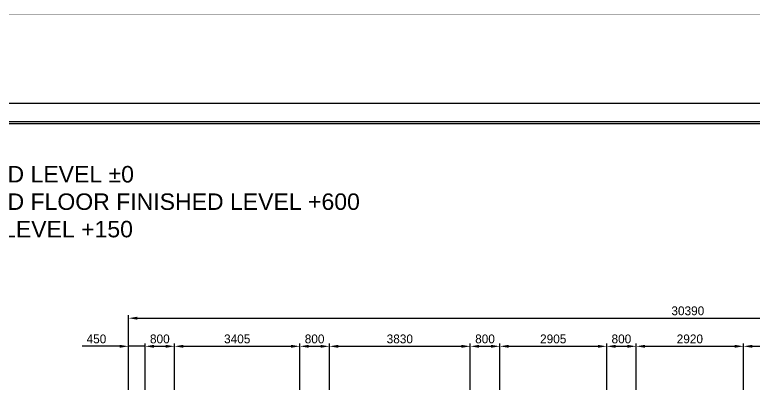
# Model space of a CAD drawing. Header units: millimetres. Extents: x -5 to 1510635, y -6 to 71285.
# Drawn here: x 708807 to 728895, y 37480 to 47525 of the extents above; entities that cross this region are included whole.
import ezdxf

# ---------------------------------------------------------------- set-up
doc = ezdxf.new("R2010")
doc.units = ezdxf.units.MM
doc.header["$LTSCALE"] = 1000
for name, color, linetype in [('MP-2', 42, 'Continuous'), ('MP-7', 7, 'Continuous'), ('MP-8', 8, 'Continuous')]:
    doc.layers.add(name, color=color, linetype=linetype)
doc.styles.add('H', font='arial.ttf')
doc.dimstyles.new('MPS2', dxfattribs={"dimscale": 100, "dimtxt": 3, "dimasz": 3, "dimexe": 1, "dimexo": 1, "dimgap": 1, "dimtad": 1, "dimzin": 12, "dimdsep": 46, "dimtxsty": 'Standard', "dimcen": 1, "dimclrd": 1, "dimclre": 1, "dimclrt": 7, "dimazin": 2, "dimtfac": 1, "dimtmove": 0, "dimatfit": 3, "dimfxl": 1, "dimarcsym": 0})

# ---------------------------------------------------------------- blocks, each defined once
blk = doc.blocks.new('*D323')
at = {"layer": 'DEFPOINTS', "color": 0, "linetype": 'ByBlock', "transparency": 16777216}
for p in [(712347.1178145017, 38510.49782430578), (711897.1178145017, 32644.3531070475, -4.082199666857196e-08), (712347.1178145017, 32644.3531070475, -4.082199666857196e-08)]:
    blk.add_point(p, dxfattribs=at)
at = {"layer": 'MP-8', "color": 1, "linetype": 'ByBlock', "lineweight": -2, "transparency": 16777216}
for p, q in [((711897.1178145017, 32724.3531070475), (711897.1178145017, 38590.49782430578)), ((712347.1178145017, 32724.3531070475), (712347.1178145017, 38590.49782430578)), ((711657.1178145017, 38510.49782430578), (710633.1178145017, 38510.49782430578)), ((712347.1178145017, 38510.49782430578), (711897.1178145017, 38510.49782430578)), ((712587.1178145017, 38510.49782430578), (712827.1178145017, 38510.49782430578))]:
    blk.add_line(p, q, dxfattribs=at)
at = {"layer": 'MP-8', "color": 1, "linetype": 'ByBlock', "transparency": 16777216}
for points in [[(711657.1178145017, 38550.49782430578), (711657.1178145017, 38470.49782430578), (711897.1178145017, 38510.49782430578)], [(712587.1178145017, 38550.49782430578), (712587.1178145017, 38470.49782430578), (712347.1178145017, 38510.49782430578)]]:
    blk.add_solid(points, dxfattribs=at)
at = {"layer": 'MP-8', "color": 7, "linetype": 'ByBlock', "transparency": 16777216, "insert": (711025.1178145017, 38710.49782430578), "char_height": 240, "attachment_point": 5}
blk.add_mtext('450', dxfattribs=at)
blk = doc.blocks.new('*D324')
at = {"layer": 'DEFPOINTS', "color": 0, "linetype": 'ByBlock', "transparency": 16777216}
for p in [(713147.1178145017, 38510.49782430578), (712347.1178145017, 32644.3531070475, -4.082199666857196e-08), (713147.1178145017, 32644.3531070475)]:
    blk.add_point(p, dxfattribs=at)
at = {"layer": 'MP-8', "color": 1, "linetype": 'ByBlock', "lineweight": -2, "transparency": 16777216}
for p, q in [((712347.1178145017, 32724.3531070475), (712347.1178145017, 38590.49782430578)), ((713147.1178145017, 32724.3531070475), (713147.1178145017, 38590.49782430578)), ((712587.1178145017, 38510.49782430578), (712907.1178145017, 38510.49782430578))]:
    blk.add_line(p, q, dxfattribs=at)
at = {"layer": 'MP-8', "color": 1, "linetype": 'ByBlock', "transparency": 16777216}
for points in [[(712587.1178145017, 38550.49782430578), (712587.1178145017, 38470.49782430578), (712347.1178145017, 38510.49782430578)], [(712907.1178145017, 38550.49782430578), (712907.1178145017, 38470.49782430578), (713147.1178145017, 38510.49782430578)]]:
    blk.add_solid(points, dxfattribs=at)
at = {"layer": 'MP-8', "color": 7, "linetype": 'ByBlock', "transparency": 16777216, "insert": (712747.1178145017, 38710.49782430578), "char_height": 240, "attachment_point": 5}
blk.add_mtext('800', dxfattribs=at)
blk = doc.blocks.new('*D325')
at = {"layer": 'DEFPOINTS', "color": 0, "linetype": 'ByBlock', "transparency": 16777216}
for p in [(716552.2417223202, 38510.49782430578), (713147.1178145017, 32644.3531070475), (716552.2417223202, 32644.3531070475)]:
    blk.add_point(p, dxfattribs=at)
at = {"layer": 'MP-8', "color": 1, "linetype": 'ByBlock', "lineweight": -2, "transparency": 16777216}
for p, q in [((713147.1178145017, 32724.3531070475), (713147.1178145017, 38590.49782430578)), ((716552.2417223202, 32724.3531070475), (716552.2417223202, 38590.49782430578)), ((713387.1178145017, 38510.49782430578), (716312.2417223202, 38510.49782430578))]:
    blk.add_line(p, q, dxfattribs=at)
at = {"layer": 'MP-8', "color": 1, "linetype": 'ByBlock', "transparency": 16777216}
for points in [[(713387.1178145017, 38550.49782430578), (713387.1178145017, 38470.49782430578), (713147.1178145017, 38510.49782430578)], [(716312.2417223202, 38550.49782430578), (716312.2417223202, 38470.49782430578), (716552.2417223202, 38510.49782430578)]]:
    blk.add_solid(points, dxfattribs=at)
at = {"layer": 'MP-8', "color": 7, "linetype": 'ByBlock', "transparency": 16777216, "insert": (714849.679768411, 38710.49782430578), "char_height": 240, "attachment_point": 5}
blk.add_mtext('3405', dxfattribs=at)
blk = doc.blocks.new('*D326')
at = {"layer": 'DEFPOINTS', "color": 0, "linetype": 'ByBlock', "transparency": 16777216}
for p in [(717352.2417223202, 38510.49782430578), (716552.2417223202, 32644.3531070475), (717352.2417223202, 32644.3531070475, -4.082199666935801e-08)]:
    blk.add_point(p, dxfattribs=at)
at = {"layer": 'MP-8', "color": 1, "linetype": 'ByBlock', "lineweight": -2, "transparency": 16777216}
for p, q in [((716552.2417223202, 32724.3531070475), (716552.2417223202, 38590.49782430578)), ((717352.2417223202, 32724.3531070475), (717352.2417223202, 38590.49782430578)), ((716792.2417223202, 38510.49782430578), (717112.2417223202, 38510.49782430578))]:
    blk.add_line(p, q, dxfattribs=at)
at = {"layer": 'MP-8', "color": 1, "linetype": 'ByBlock', "transparency": 16777216}
for points in [[(716792.2417223202, 38550.49782430578), (716792.2417223202, 38470.49782430578), (716552.2417223202, 38510.49782430578)], [(717112.2417223202, 38550.49782430578), (717112.2417223202, 38470.49782430578), (717352.2417223202, 38510.49782430578)]]:
    blk.add_solid(points, dxfattribs=at)
at = {"layer": 'MP-8', "color": 7, "linetype": 'ByBlock', "transparency": 16777216, "insert": (716952.2417223202, 38710.49782430578), "char_height": 240, "attachment_point": 5}
blk.add_mtext('800', dxfattribs=at)
blk = doc.blocks.new('*D327')
at = {"layer": 'DEFPOINTS', "color": 0, "linetype": 'ByBlock', "transparency": 16777216}
for p in [(721181.9597115102, 38510.49782430578), (717352.2417223202, 32644.3531070475, -4.082199666935801e-08), (721181.9597115102, 32644.3531070475)]:
    blk.add_point(p, dxfattribs=at)
at = {"layer": 'MP-8', "color": 1, "linetype": 'ByBlock', "lineweight": -2, "transparency": 16777216}
for p, q in [((717352.2417223202, 32724.3531070475), (717352.2417223202, 38590.49782430578)), ((721181.9597115102, 32724.3531070475), (721181.9597115102, 38590.49782430578)), ((717592.2417223202, 38510.49782430578), (720941.9597115102, 38510.49782430578))]:
    blk.add_line(p, q, dxfattribs=at)
at = {"layer": 'MP-8', "color": 1, "linetype": 'ByBlock', "transparency": 16777216}
for points in [[(717592.2417223202, 38550.49782430578), (717592.2417223202, 38470.49782430578), (717352.2417223202, 38510.49782430578)], [(720941.9597115102, 38550.49782430578), (720941.9597115102, 38470.49782430578), (721181.9597115102, 38510.49782430578)]]:
    blk.add_solid(points, dxfattribs=at)
at = {"layer": 'MP-8', "color": 7, "linetype": 'ByBlock', "transparency": 16777216, "insert": (719267.1007169152, 38710.49782430578), "char_height": 240, "attachment_point": 5}
blk.add_mtext('3830', dxfattribs=at)
blk = doc.blocks.new('*D328')
at = {"layer": 'DEFPOINTS', "color": 0, "linetype": 'ByBlock', "transparency": 16777216}
for p in [(721981.9597115102, 38510.49782430578), (721181.9597115102, 32644.3531070475), (721981.9597115102, 32644.3531070475)]:
    blk.add_point(p, dxfattribs=at)
at = {"layer": 'MP-8', "color": 1, "linetype": 'ByBlock', "lineweight": -2, "transparency": 16777216}
for p, q in [((721181.9597115102, 32724.3531070475), (721181.9597115102, 38590.49782430578)), ((721981.9597115102, 32724.3531070475), (721981.9597115102, 38590.49782430578)), ((721421.9597115102, 38510.49782430578), (721741.9597115102, 38510.49782430578))]:
    blk.add_line(p, q, dxfattribs=at)
at = {"layer": 'MP-8', "color": 1, "linetype": 'ByBlock', "transparency": 16777216}
for points in [[(721421.9597115102, 38550.49782430578), (721421.9597115102, 38470.49782430578), (721181.9597115102, 38510.49782430578)], [(721741.9597115102, 38550.49782430578), (721741.9597115102, 38470.49782430578), (721981.9597115102, 38510.49782430578)]]:
    blk.add_solid(points, dxfattribs=at)
at = {"layer": 'MP-8', "color": 7, "linetype": 'ByBlock', "transparency": 16777216, "insert": (721581.9597115102, 38710.49782430578), "char_height": 240, "attachment_point": 5}
blk.add_mtext('800', dxfattribs=at)
blk = doc.blocks.new('*D329')
at = {"layer": 'DEFPOINTS', "color": 0, "linetype": 'ByBlock', "transparency": 16777216}
for p in [(724886.9597115107, 38510.49782430578), (721981.9597115102, 32644.3531070475), (724886.9597115107, 32644.3531070475)]:
    blk.add_point(p, dxfattribs=at)
at = {"layer": 'MP-8', "color": 1, "linetype": 'ByBlock', "lineweight": -2, "transparency": 16777216}
for p, q in [((721981.9597115102, 32724.3531070475), (721981.9597115102, 38590.49782430578)), ((724886.9597115107, 32724.3531070475), (724886.9597115107, 38590.49782430578)), ((722221.9597115102, 38510.49782430578), (724646.9597115107, 38510.49782430578))]:
    blk.add_line(p, q, dxfattribs=at)
at = {"layer": 'MP-8', "color": 1, "linetype": 'ByBlock', "transparency": 16777216}
for points in [[(722221.9597115102, 38550.49782430578), (722221.9597115102, 38470.49782430578), (721981.9597115102, 38510.49782430578)], [(724646.9597115107, 38550.49782430578), (724646.9597115107, 38470.49782430578), (724886.9597115107, 38510.49782430578)]]:
    blk.add_solid(points, dxfattribs=at)
at = {"layer": 'MP-8', "color": 7, "linetype": 'ByBlock', "transparency": 16777216, "insert": (723434.4597115105, 38710.49782430578), "char_height": 240, "attachment_point": 5}
blk.add_mtext('2905', dxfattribs=at)
blk = doc.blocks.new('*D330')
at = {"layer": 'DEFPOINTS', "color": 0, "linetype": 'ByBlock', "transparency": 16777216}
for p in [(725686.9597115107, 38510.49782430578), (724886.9597115107, 32644.3531070475), (725686.9597115107, 32644.3531070475, -5.25193965132703e-08)]:
    blk.add_point(p, dxfattribs=at)
at = {"layer": 'MP-8', "color": 1, "linetype": 'ByBlock', "lineweight": -2, "transparency": 16777216}
for p, q in [((724886.9597115107, 32724.3531070475), (724886.9597115107, 38590.49782430578)), ((725686.9597115107, 32724.3531070475), (725686.9597115107, 38590.49782430578)), ((725126.9597115107, 38510.49782430578), (725446.9597115107, 38510.49782430578))]:
    blk.add_line(p, q, dxfattribs=at)
at = {"layer": 'MP-8', "color": 1, "linetype": 'ByBlock', "transparency": 16777216}
for points in [[(725126.9597115107, 38550.49782430578), (725126.9597115107, 38470.49782430578), (724886.9597115107, 38510.49782430578)], [(725446.9597115107, 38550.49782430578), (725446.9597115107, 38470.49782430578), (725686.9597115107, 38510.49782430578)]]:
    blk.add_solid(points, dxfattribs=at)
at = {"layer": 'MP-8', "color": 7, "linetype": 'ByBlock', "transparency": 16777216, "insert": (725286.9597115107, 38710.49782430578), "char_height": 240, "attachment_point": 5}
blk.add_mtext('800', dxfattribs=at)
blk = doc.blocks.new('*D331')
at = {"layer": 'DEFPOINTS', "color": 0, "linetype": 'ByBlock', "transparency": 16777216}
for p in [(728606.9429447101, 38510.49782430578), (728606.9429447101, 37199.6542346559), (725686.9597115107, 32644.3531070475, -5.25193965132703e-08)]:
    blk.add_point(p, dxfattribs=at)
at = {"layer": 'MP-8', "color": 1, "linetype": 'ByBlock', "lineweight": -2, "transparency": 16777216}
for p, q in [((725686.9597115107, 32724.3531070475), (725686.9597115107, 38590.49782430578)), ((728606.9429447101, 37279.6542346559), (728606.9429447101, 38590.49782430578)), ((725926.9597115107, 38510.49782430578), (728366.9429447101, 38510.49782430578))]:
    blk.add_line(p, q, dxfattribs=at)
at = {"layer": 'MP-8', "color": 1, "linetype": 'ByBlock', "transparency": 16777216}
for points in [[(725926.9597115107, 38550.49782430578), (725926.9597115107, 38470.49782430578), (725686.9597115107, 38510.49782430578)], [(728366.9429447101, 38550.49782430578), (728366.9429447101, 38470.49782430578), (728606.9429447101, 38510.49782430578)]]:
    blk.add_solid(points, dxfattribs=at)
at = {"layer": 'MP-8', "color": 7, "linetype": 'ByBlock', "transparency": 16777216, "insert": (727146.9513281104, 38710.49782430578), "char_height": 240, "attachment_point": 5}
blk.add_mtext('2920', dxfattribs=at)
blk = doc.blocks.new('*D340')
at = {"layer": 'DEFPOINTS', "color": 0, "linetype": 'ByBlock', "transparency": 16777216}
for p in [(735336.9597115107, 38510.49782430578), (728606.9429447101, 37199.6542346559), (735336.9597115107, 37199.6542346559, -5.609695977175281e-08)]:
    blk.add_point(p, dxfattribs=at)
at = {"layer": 'MP-8', "color": 1, "linetype": 'ByBlock', "lineweight": -2, "transparency": 16777216}
for p, q in [((728606.9429447101, 37279.6542346559), (728606.9429447101, 38590.49782430578)), ((735336.9597115107, 37279.6542346559), (735336.9597115107, 38590.49782430578)), ((728846.9429447101, 38510.49782430578), (735096.9597115107, 38510.49782430578))]:
    blk.add_line(p, q, dxfattribs=at)
at = {"layer": 'MP-8', "color": 1, "linetype": 'ByBlock', "transparency": 16777216}
for points in [[(728846.9429447101, 38550.49782430578), (728846.9429447101, 38470.49782430578), (728606.9429447101, 38510.49782430578)], [(735096.9597115107, 38550.49782430578), (735096.9597115107, 38470.49782430578), (735336.9597115107, 38510.49782430578)]]:
    blk.add_solid(points, dxfattribs=at)
at = {"layer": 'MP-8', "color": 7, "linetype": 'ByBlock', "transparency": 16777216, "insert": (731971.9513281104, 38710.49782430578), "char_height": 240, "attachment_point": 5}
blk.add_mtext('6730', dxfattribs=at)
blk = doc.blocks.new('*D343')
at = {"layer": 'DEFPOINTS', "color": 0, "linetype": 'ByBlock', "transparency": 16777216}
for p in [(742286.8665123605, 39274.60185658524), (711897.1178145017, 32644.3531070475, -4.082199666857196e-08), (742286.8665123605, 20314.70645424048, -4.082199666857196e-08)]:
    blk.add_point(p, dxfattribs=at)
at = {"layer": 'MP-8', "color": 1, "linetype": 'ByBlock', "lineweight": -2, "transparency": 16777216}
for p, q in [((711897.1178145017, 32724.3531070475), (711897.1178145017, 39354.60185658524)), ((712137.1178145017, 39274.60185658524), (742046.8665123605, 39274.60185658524)), ((742286.8665123605, 20394.70645424048), (742286.8665123605, 39354.60185658524))]:
    blk.add_line(p, q, dxfattribs=at)
at = {"layer": 'MP-8', "color": 1, "linetype": 'ByBlock', "transparency": 16777216}
for points in [[(712137.1178145017, 39314.60185658524), (712137.1178145017, 39234.60185658524), (711897.1178145017, 39274.60185658524)], [(742046.8665123605, 39314.60185658524), (742046.8665123605, 39234.60185658524), (742286.8665123605, 39274.60185658524)]]:
    blk.add_solid(points, dxfattribs=at)
at = {"layer": 'MP-8', "color": 7, "linetype": 'ByBlock', "transparency": 16777216, "insert": (727091.9921634311, 39474.60185658524), "char_height": 240, "attachment_point": 5}
blk.add_mtext('30390', dxfattribs=at)

msp = doc.modelspace()

# ---------------------------------------------------------------- linework, layer by layer
at = {"layer": 'MP-2', "const_width": 10}
msp.add_lwpolyline([(764400.0000000251, 3.14321368932724e-08), (697200.0000000251, 3.14321368932724e-08), (697200.0000000251, 47520.00000003143), (764400.0000000251, 47520.00000003143)], close=True, dxfattribs=at)
at = {"layer": 'MP-7'}
for points in [[(699640.0000000215, 45120.00000002678), (761960.0000000237, 45120.00000003597), (761960.0000000268, 2400.000000035972), (699640.0000000283, 2400.000000026776)], [(761461.0909091189, 2898.909090940957), (700138.9090909339, 2898.909090931644), (700138.9090909272, 44621.09090912133), (761461.0909091114, 44621.09090912633)], [(700194.3434343621, 44565.65656568296), (761405.6565656811, 44565.65656569297), (761405.6565656855, 2954.34343437443), (700194.3434343695, 2954.343434364651)]]:
    msp.add_lwpolyline(points, close=True, dxfattribs=at)

# ---------------------------------------------------------------- texts
at = {"layer": 'MP-8', "linetype": 'ByBlock', "insert": (701070.0195153502, 43413.85078396363), "char_height": 447.616212621238, "attachment_point": 1, "style": 'H'}
msp.add_mtext_dynamic_manual_height_columns('{\\fArial|b0|i0|c238|p34;NOTE- EXISTING GROUND LEVEL %%P0\\P            BUILDING GROUND FLOOR FINISHED LEVEL +600\\P^I  CAR LIFT FLOOR LEVEL +150}', width=29952.96773277828, gutter_width=1598.629330790136, heights=[0], dxfattribs=at)

# ---------------------------------------------------------------- dimensions: what is measured, and where the dimension line sits
at = {"layer": 'MP-8', "linetype": 'ByBlock'}
for base, p1, p2, picture, middle in [((742286.8665123605, 39274.60185658524), (711897.1178145017, 32644.3531070475, -4.082199666857196e-08), (742286.8665123605, 20314.70645424048, -4.082199666857196e-08), '*D343', (727091.9921634311, 39474.60185658524)), ((713147.1178145017, 38510.49782430578), (712347.1178145017, 32644.3531070475, -4.082199666857196e-08), (713147.1178145017, 32644.3531070475), '*D324', (712747.1178145017, 38710.49782430578)), ((716552.2417223202, 38510.49782430578), (713147.1178145017, 32644.3531070475), (716552.2417223202, 32644.3531070475), '*D325', (714849.679768411, 38710.49782430578)), ((717352.2417223202, 38510.49782430578), (716552.2417223202, 32644.3531070475), (717352.2417223202, 32644.3531070475, -4.082199666935801e-08), '*D326', (716952.2417223202, 38710.49782430578)), ((721181.9597115102, 38510.49782430578), (717352.2417223202, 32644.3531070475, -4.082199666935801e-08), (721181.9597115102, 32644.3531070475), '*D327', (719267.1007169152, 38710.49782430578)), ((721981.9597115102, 38510.49782430578), (721181.9597115102, 32644.3531070475), (721981.9597115102, 32644.3531070475), '*D328', (721581.9597115102, 38710.49782430578)), ((724886.9597115107, 38510.49782430578), (721981.9597115102, 32644.3531070475), (724886.9597115107, 32644.3531070475), '*D329', (723434.4597115105, 38710.49782430578)), ((725686.9597115107, 38510.49782430578), (724886.9597115107, 32644.3531070475), (725686.9597115107, 32644.3531070475, -5.25193965132703e-08), '*D330', (725286.9597115107, 38710.49782430578)), ((728606.9429447101, 38510.49782430578), (725686.9597115107, 32644.3531070475, -5.25193965132703e-08), (728606.9429447101, 37199.6542346559), '*D331', (727146.9513281104, 38710.49782430578)), ((735336.9597115107, 38510.49782430578), (728606.9429447101, 37199.6542346559), (735336.9597115107, 37199.6542346559, -5.609695977175281e-08), '*D340', (731971.9513281104, 38710.49782430578))]:
    dim = msp.add_linear_dim(base=base, p1=p1, p2=p2, dimstyle='MPS2', override={"dimscale": 80, "dimdec": 0}, dxfattribs=at)
    dim.commit()
    dim.dimension.update_dxf_attribs({"geometry": picture, "text_midpoint": middle})
dim = msp.add_linear_dim(base=(712347.1178145017, 38510.49782430578), p1=(711897.1178145017, 32644.3531070475, -4.082199666857196e-08), p2=(712347.1178145017, 32644.3531070475, -4.082199666857196e-08), dimstyle='MPS2', override={"dimscale": 80, "dimdec": 0}, dxfattribs=at)
dim.commit()
dim.dimension.update_dxf_attribs({"geometry": '*D323', "text_midpoint": (711025.1178145017, 38510.49782430578), "dimtype": 160})

doc.saveas('drawing.dxf')
